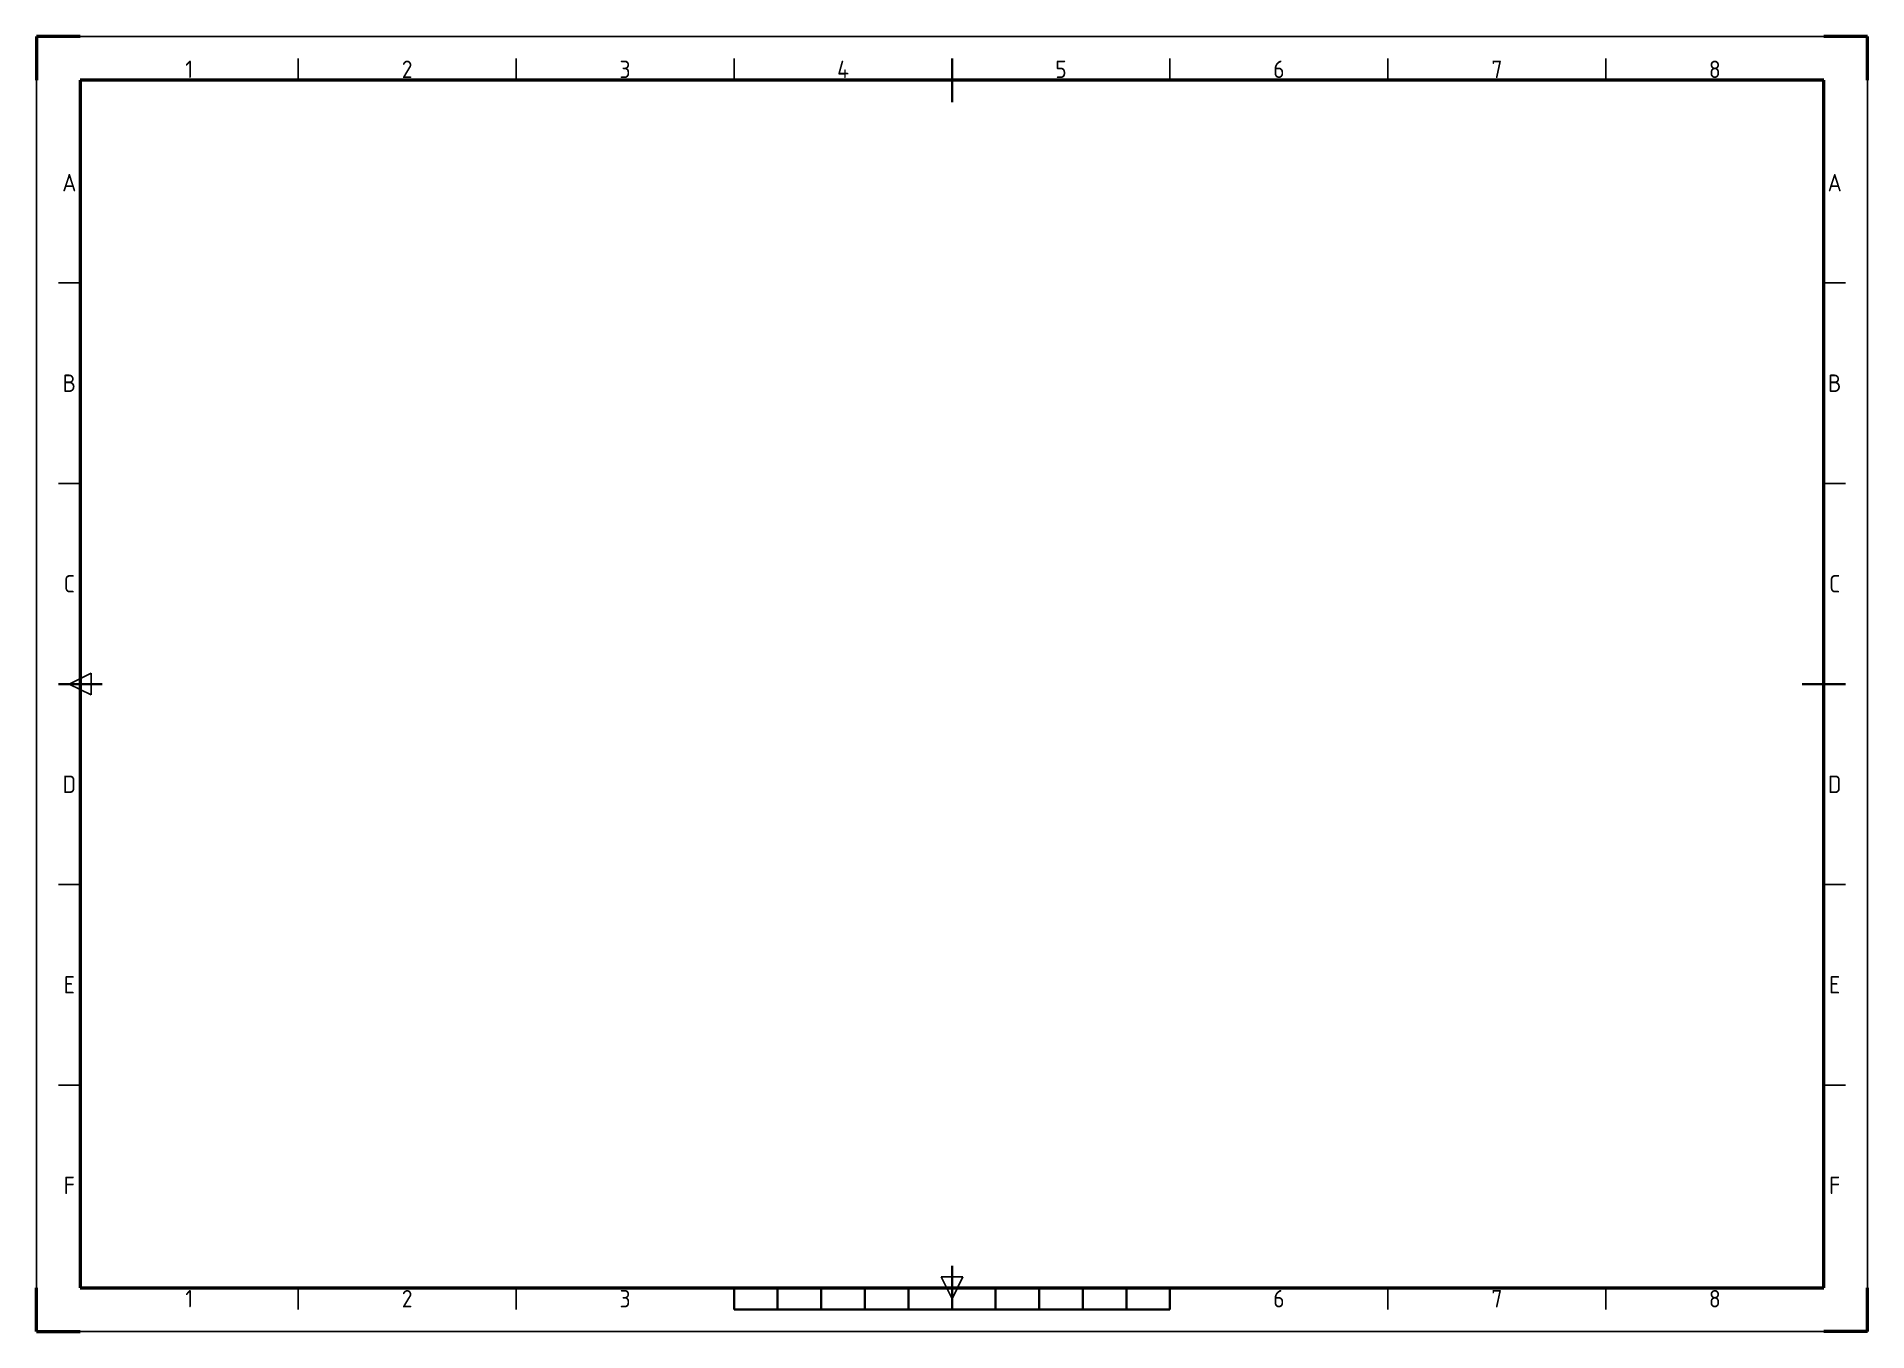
# Paper-space layout 'Rocker-Bearing-Housing-Assembly' of a CAD drawing. Header units: millimetres. Extents: x 0 to 420, y 0 to 297.
import ezdxf
from ezdxf.enums import TextEntityAlignment as Align

# ---------------------------------------------------------------- set-up
doc = ezdxf.new("R2010")
doc.units = ezdxf.units.MM
doc.linetypes.add('Durchgehend', pattern=[0])
doc.layers.get('0').update_dxf_attribs({"linetype": 'Durchgehend'})
doc.layers.add('AM_0', color=7, linetype='Durchgehend', lineweight=50)
doc.layers.add('AM_BOR', color=7, linetype='Durchgehend', lineweight=50)
doc.styles.add('ACISOTS', font='isocp.shx')

# ---------------------------------------------------------------- blocks, each defined once
blk = doc.blocks.new('ISO_A3')
for p, q in [((410, 287), (10, 287)), ((10, 287), (10, 10)), ((410, 10), (410, 287)), ((10, 10), (410, 10))]:
    blk.add_line(p, q)
at = {"layer": 'AM_BOR'}
for p, q in [((10, 297), (0, 297)), ((0, 297), (0, 287)), ((420, 297), (410, 297)), ((420, 287), (420, 297)), ((0, 0), (0, 10)), ((420, 0), (420, 10)), ((0, 0), (10, 0)), ((420, 0), (410, 0))]:
    blk.add_line(p, q, dxfattribs=at)
at = {"layer": 'AM_BOR', "color": 12, "lineweight": 25}
for p, q in [((0, 297), (420, 297)), ((0, 0), (0, 297)), ((420, 297), (420, 0)), ((60, 287), (60, 292)), ((110, 287), (110, 292)), ((160, 287), (160, 292)), ((260, 287), (260, 292)), ((310, 287), (310, 292)), ((360, 287), (360, 292)), ((10, 240.5), (5, 240.5)), ((415, 240.5), (410, 240.5)), ((10, 194.5), (5, 194.5)), ((415, 194.5), (410, 194.5)), ((7.5, 148.5), (12.5, 151)), ((12.5, 146), (7.5, 148.5)), ((12.5, 151), (12.5, 146)), ((10, 102.5), (5, 102.5)), ((415, 102.5), (410, 102.5)), ((10, 56.5), (5, 56.5)), ((415, 56.5), (410, 56.5)), ((60, 5), (60, 10)), ((110, 5), (110, 10)), ((210, 7.5), (207.5, 12.5)), ((207.5, 12.5), (212.5, 12.5)), ((212.5, 12.5), (210, 7.5)), ((310, 5), (310, 10)), ((360, 5), (360, 10)), ((420, 0), (0, 0))]:
    blk.add_line(p, q, dxfattribs=at)
at = {"layer": 'AM_BOR', "color": 140, "lineweight": 35}
for p, q in [((210, 282), (210, 292)), ((5, 148.5), (15, 148.5)), ((405, 148.5), (415, 148.5)), ((210, 5), (210, 15)), ((160, 5), (160, 10)), ((170, 5), (170, 10)), ((180, 5), (180, 10)), ((190, 5), (190, 10)), ((200, 5), (200, 10)), ((220, 5), (220, 10)), ((230, 5), (230, 10)), ((240, 5), (240, 10)), ((250, 5), (250, 10)), ((260, 5), (260, 10)), ((160, 5), (260, 5))]:
    blk.add_line(p, q, dxfattribs=at)
at = {"layer": 'AM_BOR', "color": 12, "lineweight": 25, "style": 'ACISOTS'}
for s, p in [('1', (35, 289.5)), ('2', (85, 289.5)), ('3', (135, 289.5)), ('4', (185, 289.5)), ('5', (235, 289.5)), ('6', (285, 289.5)), ('7', (335, 289.5)), ('8', (385, 289.5)), ('A', (7.5, 263.5)), ('A', (412.5, 263.5)), ('B', (7.5, 217.5)), ('B', (412.5, 217.5)), ('C', (7.5, 171.5)), ('C', (412.5, 171.5)), ('D', (7.5, 125.5)), ('D', (412.5, 125.5)), ('E', (7.5, 79.5)), ('E', (412.5, 79.5)), ('F', (7.5, 33.5)), ('F', (412.5, 33.5)), ('1', (35, 7.5)), ('2', (85, 7.5)), ('3', (135, 7.5)), ('6', (285, 7.5)), ('7', (335, 7.5)), ('8', (385, 7.5))]:
    blk.add_text(s, height=4, dxfattribs=at).set_placement(p, align=Align.MIDDLE)

psp = doc.layouts.new('Rocker-Bearing-Housing-Assembly')

# ---------------------------------------------------------------- block references
at = {"layer": 'AM_0', "lineweight": 0}
psp.add_blockref('ISO_A3', (0, 0), dxfattribs=at)

doc.saveas('drawing.dxf')
